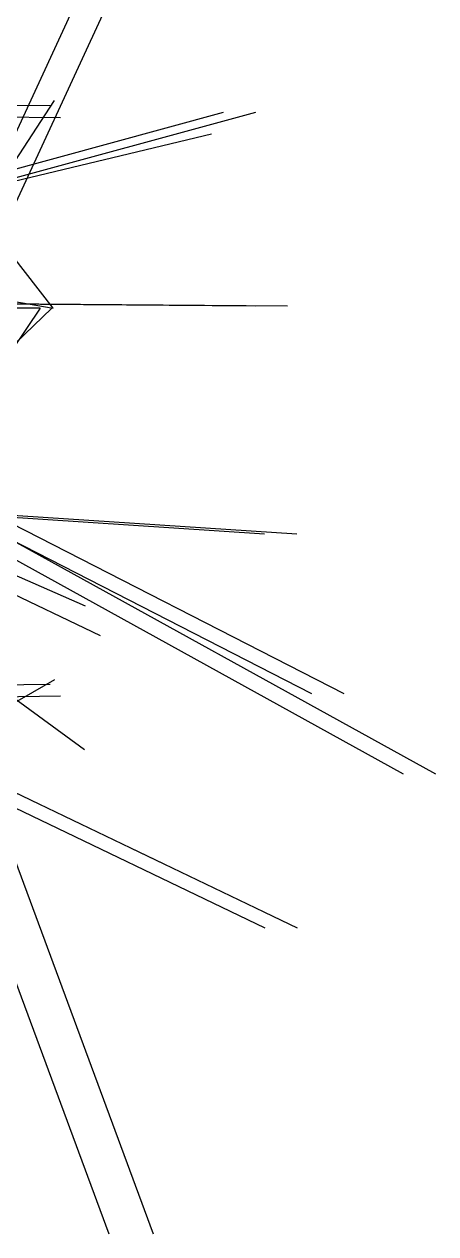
# Model space of a CAD drawing. Header units: metres. Extents: x -133 to 121, y -108 to 143.
# Drawn here: x 64.4 to 121.3, y -108 to 59.2 of the extents above; entities that cross this region are included whole.
import ezdxf

# ---------------------------------------------------------------- set-up
doc = ezdxf.new("R2010")
doc.units = ezdxf.units.M

msp = doc.modelspace()

# ---------------------------------------------------------------- linework, layer by layer
at = {"layer": 'MCD_Layer_0'}
for p, q in [((4.5536, 101.921875), (68.33485, 20)), ((0.8124, 95.324219), (76.074119, -107.996094)), ((6.9576, 95.324219), (82.219319, -107.996094)), ((83.100025, 87.292969), (1.389087, -89.5)), ((87.569225, 87.292969), (5.858287, -89.5)), ((-123.4464, 52.765625), (68.3661, 20)), ((3.3056, -51.19256), (68.58392, 48.673162)), ((67.949615, 47.940741), (-2.450775, 48.49494)), ((69.409648, 46.315741), (-0.990742, 46.86994)), ((91.885181, 47.027344), (0.0844, 22)), ((96.354381, 47.027344), (4.5536, 22)), ((90.255181, 44.027344), (-1.5456, 22)), ((97.701587, -65.757812), (-124.974194, 41.246094)), ((102.170787, -65.757812), (-120.504994, 41.246094)), ((96.326587, 20.246094), (0.0844, 21)), ((100.795787, 20.246094), (4.5536, 21)), ((-59.4464, -103.058594), (68.202037, 20)), ((116.818775, -44.425781), (0.0844, 20)), ((0.0844, 20), (104.0844, -33.300781)), ((66.602131, 20), (2.9576, 20.003906)), ((121.287975, -44.425781), (4.5536, 20)), ((4.5536, 20), (108.5536, -33.300781)), ((66.602131, 20), (34.9576, -26.460938)), ((74.946225, -25.313654), (3.459409, 8.80744)), ((72.706966, -41.065607), (4.267025, 8.80744)), ((72.863216, -21.241388), (4.579525, 8.80744)), ((97.619556, -11.257812), (-100.271069, 1.734375)), ((102.088756, -11.257812), (-95.801869, 1.734375)), ((-0.510125, -71.19256), (68.608528, -31.343927)), ((67.949615, -32.059259), (-24.389252, -33.372736)), ((69.409648, -33.684259), (-22.929219, -34.997736))]:
    msp.add_line(p, q, dxfattribs=at)

doc.saveas('drawing.dxf')
